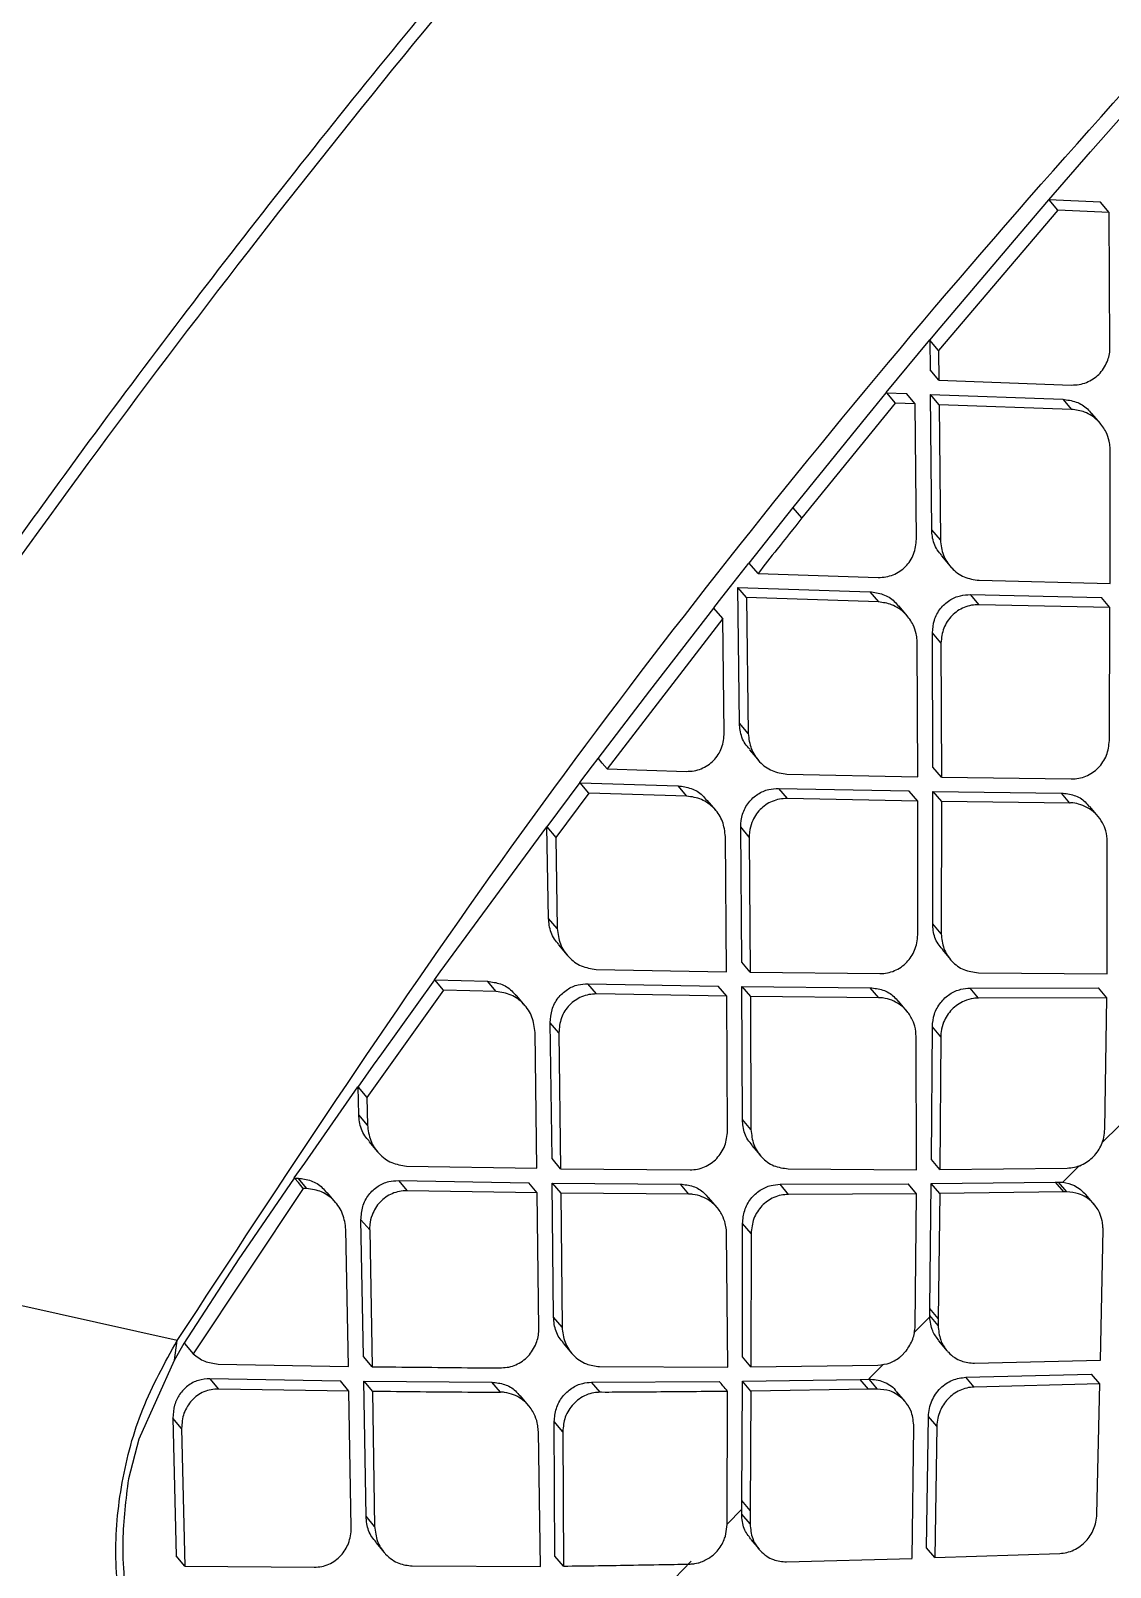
# Model space of a CAD drawing. Extents: x 0 to 84, y -21 to 126.
# Drawn here: x 8.492 to 9.907, y 65.278 to 67.292 of the extents above; entities that cross this region are included whole.
import ezdxf

# ---------------------------------------------------------------- set-up
doc = ezdxf.new("R2010")
doc.units = 0
doc.header["$MEASUREMENT"] = 0
doc.layers.add('1', color=4, linetype='Continuous')

# ---------------------------------------------------------------- blocks, each defined once
blk = doc.blocks.new('PRODIGY')
at = {"layer": '1', "color": 3, "linetype": 'Continuous', "lineweight": 25}
for p, q in [((9.881, 67.1333), (9.9246, 67.1827)), ((9.8264, 67.0705), (9.881, 67.1333)), ((9.7888, 67.0264), (9.8266, 67.0703)), ((9.8941, 67.0674), (9.8264, 67.0703)), ((9.8381, 67.0568), (9.8267, 67.0703)), ((9.9054, 67.0539), (9.8941, 67.0674)), ((9.8381, 67.0568), (9.6819, 66.8729)), ((9.9054, 67.0539), (9.8381, 67.0568)), ((9.9065, 66.8774), (9.9055, 67.0539)), ((9.684, 66.9026), (9.7888, 67.0264)), ((9.6132, 66.8177), (9.6704, 66.8867)), ((9.6705, 66.8867), (9.671, 66.8475)), ((9.6819, 66.8729), (9.6705, 66.8864)), ((9.6706, 66.8866), (9.684, 66.9026)), ((9.6819, 66.8729), (9.6824, 66.8341)), ((9.6824, 66.834), (9.671, 66.8475)), ((9.6824, 66.834), (9.8561, 66.8277)), ((9.5963, 66.7966), (9.6134, 66.8175)), ((9.6134, 66.8176), (9.6398, 66.8165)), ((9.6136, 66.8176), (9.625, 66.804)), ((9.6511, 66.803), (9.6398, 66.8165)), ((9.6714, 66.8153), (9.845, 66.8091)), ((9.673, 66.638), (9.6714, 66.8153)), ((9.6828, 66.8018), (9.6714, 66.8153)), ((9.845, 66.8091), (9.8563, 66.7957)), ((9.4914, 66.667), (9.5884, 66.7869)), ((9.625, 66.804), (9.5029, 66.6534)), ((9.5884, 66.7869), (9.5963, 66.7966)), ((9.6511, 66.803), (9.625, 66.804)), ((9.6529, 66.6256), (9.6512, 66.803)), ((9.6828, 66.8018), (9.6843, 66.6246)), ((9.8563, 66.7957), (9.6828, 66.8018)), ((9.8942, 66.7771), (9.883, 66.7904)), ((9.9067, 66.5677), (9.9068, 66.7428)), ((9.4336, 66.5942), (9.4914, 66.667)), ((9.5029, 66.6534), (9.4915, 66.6669)), ((9.6843, 66.6246), (9.673, 66.638)), ((9.6858, 66.6036), (9.6971, 66.5902)), ((9.4091, 66.5635), (9.4334, 66.5943)), ((9.4453, 66.5808), (9.4339, 66.5943)), ((9.3979, 66.5492), (9.4091, 66.5635)), ((9.4453, 66.5808), (9.6029, 66.5755)), ((9.735, 66.5717), (9.9067, 66.5677)), ((9.3873, 66.5356), (9.3979, 66.5492)), ((9.4187, 66.5625), (9.5919, 66.5567)), ((9.4211, 66.3843), (9.4187, 66.5625)), ((9.4301, 66.549), (9.4187, 66.5625)), ((9.4301, 66.549), (9.4324, 66.3709)), ((9.6032, 66.5433), (9.4301, 66.549)), ((9.5919, 66.5567), (9.6032, 66.5433)), ((9.7238, 66.553), (9.8955, 66.5492)), ((9.7351, 66.5397), (9.7238, 66.553)), ((9.9066, 66.5359), (9.8955, 66.5492)), ((9.3035, 66.4267), (9.3876, 66.5354)), ((9.399, 66.5218), (9.3876, 66.5353)), ((9.6412, 66.5247), (9.6299, 66.5381)), ((9.9066, 66.5359), (9.7351, 66.5397)), ((9.9058, 66.3616), (9.9066, 66.5359)), ((9.399, 66.5218), (9.2475, 66.3245)), ((9.4011, 66.3718), (9.399, 66.5218)), ((9.6744, 66.3269), (9.6739, 66.5029)), ((9.6851, 66.4896), (9.6739, 66.5029)), ((9.6546, 66.3142), (9.6539, 66.4903)), ((9.6851, 66.4896), (9.6856, 66.3137)), ((9.2359, 66.338), (9.3035, 66.4267)), ((9.4324, 66.3709), (9.4211, 66.3843)), ((9.434, 66.3497), (9.4453, 66.3363)), ((9.2119, 66.3068), (9.2282, 66.3284)), ((9.2282, 66.3284), (9.2356, 66.3381)), ((9.2475, 66.3245), (9.3514, 66.3213)), ((9.6856, 66.3137), (9.6744, 66.3269)), ((9.1688, 66.2487), (9.2121, 66.3065)), ((9.212, 66.3063), (9.3405, 66.3024)), ((9.2235, 66.2928), (9.2121, 66.3063)), ((9.3518, 66.2889), (9.3405, 66.3023)), ((9.4832, 66.3178), (9.6546, 66.3142)), ((9.6856, 66.3137), (9.8559, 66.3114)), ((9.2235, 66.2928), (9.1801, 66.2348)), ((9.3518, 66.2889), (9.2235, 66.2928)), ((9.3898, 66.2703), (9.3785, 66.2837)), ((9.4722, 66.299), (9.6434, 66.2956)), ((9.4722, 66.299), (9.4835, 66.2856)), ((9.6546, 66.2823), (9.4835, 66.2856)), ((9.6546, 66.2823), (9.6435, 66.2955)), ((9.6547, 66.107), (9.6547, 66.2823)), ((9.6743, 66.1216), (9.6745, 66.295)), ((9.6745, 66.2951), (9.843, 66.2929)), ((9.6745, 66.295), (9.6856, 66.2818)), ((9.6856, 66.2818), (9.6854, 66.1084)), ((9.8541, 66.2798), (9.6856, 66.2818)), ((9.8541, 66.2798), (9.843, 66.2929)), ((9.8911, 66.2622), (9.8801, 66.2753)), ((9.0289, 66.0586), (9.1685, 66.2488)), ((9.1708, 66.1286), (9.1686, 66.2487)), ((9.1687, 66.2484), (9.1801, 66.2348)), ((9.424, 66.0714), (9.4226, 66.2484)), ((9.4339, 66.235), (9.4226, 66.2484)), ((9.1801, 66.2348), (9.1822, 66.1152)), ((9.4042, 66.0586), (9.4027, 66.2357)), ((9.4339, 66.235), (9.4352, 66.0581)), ((9.9029, 66.0557), (9.9031, 66.2292)), ((9.1822, 66.1152), (9.1708, 66.1286)), ((9.6854, 66.1084), (9.6743, 66.1216)), ((9.1838, 66.0939), (9.1952, 66.0804)), ((9.6865, 66.0879), (9.6976, 66.0747)), ((9.2331, 66.0618), (9.4042, 66.0586)), ((9.4352, 66.0581), (9.424, 66.0714)), ((8.9521, 65.951), (9.0216, 66.048)), ((9.0214, 66.0482), (9.0289, 66.0586)), ((9.0215, 66.0481), (9.0907, 66.0461)), ((9.0332, 66.0346), (9.0218, 66.0481)), ((9.1021, 66.0326), (9.0907, 66.0461)), ((9.2223, 66.0429), (9.3932, 66.0398)), ((9.2336, 66.0295), (9.2223, 66.0429)), ((9.4045, 66.0265), (9.3932, 66.0398)), ((9.4242, 66.0394), (9.5923, 66.0377)), ((9.4249, 65.8649), (9.4242, 66.0394)), ((9.4242, 66.0393), (9.4354, 66.0261)), ((9.4352, 66.0581), (9.6051, 66.0563)), ((9.7341, 66.0573), (9.9028, 66.0557)), ((9.0332, 66.0346), (8.9326, 65.8937)), ((9.1021, 66.0326), (9.0332, 66.0346)), ((9.1401, 66.0139), (9.1288, 66.0274)), ((9.4045, 66.0265), (9.2336, 66.0295)), ((9.4054, 65.8501), (9.4045, 66.0265)), ((9.4354, 66.0261), (9.4361, 65.8517)), ((9.6035, 66.0245), (9.4354, 66.0261)), ((9.6035, 66.0245), (9.5924, 66.0377)), ((9.6405, 66.007), (9.6294, 66.0201)), ((9.7233, 66.0371), (9.8914, 66.0374)), ((9.7343, 66.024), (9.7233, 66.0371)), ((9.9024, 66.0243), (9.7343, 66.024)), ((9.9024, 66.0243), (9.8914, 66.0374)), ((9.8998, 65.8521), (9.9024, 66.0243)), ((9.1556, 65.801), (9.1531, 65.9792)), ((9.1753, 65.8139), (9.1729, 65.992)), ((9.1843, 65.9785), (9.173, 65.9919)), ((9.1843, 65.9785), (9.1865, 65.8005)), ((9.6726, 65.8125), (9.6738, 65.9864)), ((9.6849, 65.9733), (9.6738, 65.9864)), ((9.6532, 65.7992), (9.6526, 65.9738)), ((9.6849, 65.9733), (9.6836, 65.7994)), ((8.9414, 65.936), (8.9521, 65.951)), ((8.9213, 65.9075), (8.9414, 65.936)), ((8.8511, 65.8079), (8.921, 65.9077)), ((8.922, 65.8713), (8.9212, 65.9076)), ((8.9212, 65.9073), (8.9326, 65.8937)), ((8.9326, 65.8937), (8.9334, 65.8577)), ((8.9334, 65.8577), (8.922, 65.8712)), ((9.4361, 65.8517), (9.4249, 65.8649)), ((9.9195, 65.8577), (9.8961, 65.8342)), ((8.9352, 65.8363), (8.9466, 65.8227)), ((9.4372, 65.831), (9.4484, 65.8178)), ((8.8375, 65.7884), (8.8511, 65.8079)), ((8.9846, 65.804), (9.1556, 65.801)), ((9.1865, 65.8005), (9.1753, 65.8139)), ((9.1865, 65.8005), (9.3562, 65.799)), ((9.4849, 65.8003), (9.6532, 65.7992)), ((9.6836, 65.7994), (9.6726, 65.8125)), ((9.6836, 65.7994), (9.8504, 65.8013)), ((9.8666, 65.8046), (9.8449, 65.7827)), ((8.7738, 65.6952), (8.8379, 65.7883)), ((8.8538, 65.7746), (8.8424, 65.7881)), ((8.9739, 65.7849), (9.1447, 65.782)), ((8.9739, 65.7849), (8.9853, 65.7715)), ((9.156, 65.7687), (9.1447, 65.782)), ((9.1756, 65.7816), (9.3436, 65.7802)), ((9.1774, 65.606), (9.1756, 65.7816)), ((9.1757, 65.7816), (9.1869, 65.7683)), ((9.3547, 65.767), (9.3436, 65.7802)), ((9.4742, 65.78), (9.642, 65.7807)), ((9.4853, 65.7668), (9.4742, 65.78)), ((9.6706, 65.6173), (9.6723, 65.781)), ((9.6723, 65.781), (9.8346, 65.7829)), ((9.6834, 65.7679), (9.6723, 65.781)), ((9.8346, 65.783), (9.839, 65.783)), ((9.8346, 65.7829), (9.8455, 65.77)), ((9.839, 65.783), (9.8449, 65.7827)), ((9.8499, 65.7701), (9.839, 65.783)), ((8.8493, 65.7747), (8.7048, 65.5579)), ((8.8919, 65.7558), (8.8805, 65.7692)), ((9.156, 65.7687), (8.9853, 65.7715)), ((9.1579, 65.5911), (9.156, 65.7687)), ((9.1869, 65.7683), (9.1885, 65.5927)), ((9.3547, 65.767), (9.1869, 65.7683)), ((9.3918, 65.7495), (9.3806, 65.7626)), ((9.653, 65.7677), (9.4853, 65.7668)), ((9.6513, 65.5944), (9.653, 65.7677)), ((9.6834, 65.7679), (9.6815, 65.6043)), ((9.8455, 65.77), (9.6833, 65.7679)), ((9.886, 65.7536), (9.8751, 65.7665)), ((8.9086, 65.5414), (8.9051, 65.7208)), ((8.9282, 65.5544), (8.9249, 65.7336)), ((8.9363, 65.7202), (8.9249, 65.7336)), ((8.9363, 65.7202), (8.9395, 65.541)), ((9.4249, 65.5538), (9.4251, 65.7288)), ((9.4362, 65.7156), (9.4251, 65.7288)), ((9.8941, 65.5495), (9.8975, 65.7208)), ((9.4056, 65.5404), (9.4041, 65.7161)), ((9.4362, 65.7156), (9.4359, 65.5407)), ((8.6933, 65.5715), (8.7652, 65.6825)), ((8.7652, 65.6825), (8.7738, 65.6952)), ((9.6704, 65.6079), (9.6706, 65.6173)), ((9.6815, 65.6043), (9.6706, 65.6173)), ((9.1885, 65.5927), (9.1773, 65.606)), ((9.6705, 65.6064), (9.6496, 65.5852)), ((9.6704, 65.6064), (9.6704, 65.6079)), ((9.6814, 65.5949), (9.6705, 65.6079)), ((8.6804, 65.5496), (8.684, 65.5752)), ((8.6804, 65.5496), (8.6931, 65.5716)), ((8.6934, 65.5714), (8.7048, 65.5579)), ((9.1898, 65.5719), (9.201, 65.5586)), ((9.6328, 65.5548), (9.6392, 65.5613)), ((9.682, 65.5749), (9.693, 65.5619)), ((8.634, 65.4464), (8.6804, 65.5496)), ((8.7376, 65.5445), (8.9086, 65.5414)), ((8.9395, 65.541), (8.9282, 65.5544)), ((9.2376, 65.5411), (9.4056, 65.5404)), ((9.4359, 65.5407), (9.4249, 65.5538)), ((9.4359, 65.5407), (9.6023, 65.543)), ((9.6097, 65.5445), (9.5905, 65.5249)), ((9.729, 65.5455), (9.8941, 65.5495)), ((8.8979, 65.5222), (8.727, 65.5252)), ((8.7384, 65.5117), (8.7271, 65.5252)), ((8.9092, 65.5089), (8.8979, 65.5223)), ((8.9288, 65.5219), (9.0966, 65.5206)), ((8.9316, 65.345), (8.9288, 65.5219)), ((8.9288, 65.5219), (8.9401, 65.5085)), ((9.1078, 65.5074), (9.0966, 65.5206)), ((9.2271, 65.5206), (9.3945, 65.5217)), ((9.2382, 65.5074), (9.2271, 65.5206)), ((9.424, 65.3654), (9.4248, 65.5221)), ((9.4248, 65.5221), (9.5792, 65.5244)), ((9.4358, 65.509), (9.4248, 65.5221)), ((9.5792, 65.5244), (9.5905, 65.5246)), ((9.5902, 65.5114), (9.5792, 65.5244)), ((9.602, 65.5116), (9.591, 65.5246)), ((9.7177, 65.5272), (9.8825, 65.5313)), ((9.7286, 65.5143), (9.7177, 65.5272)), ((9.8934, 65.5184), (9.7286, 65.5143)), ((9.8934, 65.5184), (9.8825, 65.5313)), ((9.8895, 65.3477), (9.8934, 65.5185)), ((8.9092, 65.5089), (8.7384, 65.5117)), ((8.9122, 65.3301), (8.9092, 65.5089)), ((8.9401, 65.5085), (8.9428, 65.3317)), ((9.1449, 65.4898), (9.1337, 65.503)), ((9.4048, 65.3342), (9.4055, 65.5086)), ((9.4358, 65.509), (9.435, 65.3524)), ((9.5902, 65.5114), (9.4358, 65.509)), ((9.6381, 65.4952), (9.6271, 65.5081)), ((9.6661, 65.3036), (9.6687, 65.4758)), ((9.6796, 65.4629), (9.6687, 65.4758)), ((8.6783, 65.4736), (8.6828, 65.293)), ((8.6897, 65.46), (8.6783, 65.4736)), ((8.6897, 65.46), (8.6941, 65.2795)), ((9.16, 65.2792), (9.1574, 65.4562)), ((9.1792, 65.2927), (9.1783, 65.469)), ((9.1895, 65.4558), (9.1783, 65.469)), ((9.1895, 65.4558), (9.1902, 65.2796)), ((9.6472, 65.2898), (9.6497, 65.4622)), ((9.6796, 65.4629), (9.677, 65.2907)), ((8.6206, 65.3945), (8.634, 65.4464)), ((9.424, 65.3542), (9.4048, 65.3345)), ((9.4239, 65.3543), (9.424, 65.3654)), ((9.435, 65.3524), (9.424, 65.3654)), ((8.9428, 65.3317), (8.9315, 65.345)), ((9.4026, 65.319), (9.4048, 65.3342)), ((9.4349, 65.3348), (9.4239, 65.3478)), ((9.4357, 65.3146), (9.4466, 65.3016)), ((8.9443, 65.3107), (8.9555, 65.2974)), ((9.677, 65.2907), (9.6661, 65.3036)), ((9.677, 65.2907), (9.8407, 65.2962)), ((8.6941, 65.2795), (8.6828, 65.293)), ((8.6941, 65.2795), (8.8637, 65.2781)), ((8.9921, 65.2798), (9.16, 65.2792)), ((9.1902, 65.2796), (9.1791, 65.2927)), ((9.3578, 65.286), (9.336, 65.2635)), ((9.4827, 65.2852), (9.6472, 65.2897))]:
    blk.add_line(p, q, dxfattribs=at)
at = {"layer": '1', "color": 3, "linetype": 'Continuous', "lineweight": 25, "flags": 128}
for points in [[(9.2475, 66.3245), (9.2411, 66.3321), (9.2361, 66.338)], [(8.8493, 65.7747), (8.8429, 65.7823), (8.8379, 65.7883)], [(9.653, 65.7677), (9.6468, 65.775), (9.642, 65.7807)], [(8.684, 65.5752), (8.423, 65.6333), (8.2542, 65.6709), (8.0853, 65.7085), (7.9164, 65.7461)], [(9.435, 65.3524), (9.4349, 65.3426), (9.4349, 65.3348)]]:
    blk.add_lwpolyline(points, dxfattribs=at)
at = {"layer": '1', "color": 3, "linetype": 'Continuous', "lineweight": 25}
for points, knots in [([(12.6114, 71.7194), (12.532, 71.6749), (12.3846, 71.5923), (12.1829, 71.4732), (12.0152, 71.3717), (11.879, 71.2871), (11.6569, 71.1468), (11.2257, 70.8633), (10.6189, 70.4274), (9.9528, 69.8955), (9.3686, 69.3815), (8.8371, 68.871), (8.3554, 68.3694), (7.9804, 67.9458), (7.7026, 67.6129), (7.5189, 67.3848), (7.3781, 67.2038), (7.2699, 67.0614), (7.1807, 66.9419), (7.0721, 66.7935), (6.9451, 66.6155), (6.8, 66.4069), (6.6999, 66.2559), (6.6465, 66.1754)], [0, 0, 0, 0, 0.033203, 0.061622, 0.085458, 0.10469, 0.120114, 0.181266, 0.292931, 0.392551, 0.492182, 0.576755, 0.661373, 0.745916, 0.78311, 0.81961, 0.852831, 0.866767, 0.884898, 0.907264, 0.933869, 0.964716, 1, 1, 1, 1]), ([(6.7131, 66.1272), (6.8663, 66.353), (7.1723, 66.804), (7.6724, 67.4508), (8.201, 68.0742), (8.7599, 68.6716), (9.3135, 69.2106), (9.855, 69.6952), (10.3799, 70.1293), (10.9222, 70.5429), (11.4818, 70.9341), (12.0558, 71.3048), (12.4511, 71.5312), (12.6488, 71.6444)], [0, 0, 0, 0, 0.100069, 0.199912, 0.299747, 0.399786, 0.499826, 0.583023, 0.66622, 0.749552, 0.833045, 0.916506, 1, 1, 1, 1]), ([(7.3347, 65.8858), (7.4677, 66.1007), (7.7338, 66.5307), (8.1731, 67.1494), (8.643, 67.743), (9.145, 68.3063), (9.6773, 68.8378), (10.2429, 69.334), (10.8394, 69.7966), (11.4638, 70.2248), (12.1102, 70.6219), (12.5576, 70.8571), (12.7814, 70.9748)], [0, 0, 0, 0, 0.100262, 0.200594, 0.300842, 0.400493, 0.499762, 0.599107, 0.699009, 0.799378, 0.89967, 1, 1, 1, 1]), ([(7.9017, 65.7551), (7.9103, 65.769), (7.9327, 65.8051), (7.9734, 65.8711), (8.0208, 65.9476), (8.0676, 66.0225), (8.108, 66.0862), (8.147, 66.1462), (8.1867, 66.2066), (8.2594, 66.3157), (8.3648, 66.47), (8.5411, 66.7186), (8.762, 67.0135), (9.0484, 67.3703), (9.3638, 67.7356), (9.7114, 68.1047), (10.1056, 68.4878), (10.5546, 68.8821), (11.0629, 69.2814), (11.5347, 69.6133), (11.9594, 69.8864), (12.2332, 70.0504), (12.4138, 70.1537), (12.4983, 70.2013), (12.5835, 70.2483), (12.6665, 70.2935), (12.7519, 70.3391), (12.8362, 70.3828), (12.8948, 70.4132), (12.9219, 70.4272)], [0, 0, 0, 0, 0.0070154, 0.0183633, 0.0334229, 0.0458502, 0.0564362, 0.0659719, 0.0767348, 0.0876127, 0.1225496, 0.1573381, 0.2190684, 0.2814673, 0.3546836, 0.4272194, 0.5001153, 0.5918224, 0.6850474, 0.7791456, 0.8408839, 0.9031276, 0.9169639, 0.9307217, 0.945004, 0.9589917, 0.971501, 0.9868277, 1, 1, 1, 1]), ([(7.9164, 65.7461), (8.0394, 65.9433), (8.2852, 66.3374), (8.6932, 66.9027), (9.128, 67.4459), (9.591, 67.9625), (10.0829, 68.4482), (10.6026, 68.9028), (11.1499, 69.3269), (11.7222, 69.7203), (12.3146, 70.0864), (12.7249, 70.3035), (12.93, 70.412)], [0, 0, 0, 0, 0.100345, 0.20059, 0.300906, 0.400755, 0.500092, 0.599381, 0.699069, 0.799349, 0.899659, 1, 1, 1, 1]), ([(8.684, 65.5752), (8.8226, 65.7863), (9.0999, 66.2086), (9.5651, 66.8073), (10.0648, 67.377), (10.6018, 67.9117), (11.1739, 68.4082), (11.7778, 68.8647), (12.4078, 69.2848), (12.8484, 69.5306), (13.0687, 69.6535)], [0, 0, 0, 0, 0.125001, 0.250001, 0.375003, 0.499997, 0.624991, 0.749994, 0.874996, 1, 1, 1, 1]), ([(7.4412, 67.2837), (7.4652, 67.3165), (7.6089, 67.5123), (7.9571, 67.9407), (8.494, 68.5654), (8.9279, 69.0103), (9.146, 69.2338)], [0, 0, 0, 0, 0.047093, 0.281109, 0.638775, 1, 1, 1, 1]), ([(9.8561, 66.8277), (9.8595, 66.8278), (9.8662, 66.828), (9.8758, 66.8308), (9.8846, 66.8353), (9.8922, 66.8415), (9.8985, 66.8491), (9.9042, 66.8603), (9.9069, 66.87), (9.9065, 66.8767), (9.9065, 66.8774)], [0, 0, 0, 0, 0.129844, 0.255679, 0.378284, 0.498407, 0.621784, 0.748453, 0.972365, 1, 1, 1, 1]), ([(9.845, 66.8091), (9.8508, 66.8082), (9.8625, 66.8065), (9.8756, 66.799), (9.8807, 66.7921), (9.8824, 66.7899)], [0, 0, 0, 0, 0.403012, 0.805128, 1, 1, 1, 1]), ([(9.9068, 66.7428), (9.9069, 66.7432), (9.9069, 66.7443), (9.9067, 66.7481), (9.9056, 66.7556), (9.9015, 66.7674), (9.8936, 66.7788), (9.8834, 66.7872), (9.8716, 66.7936), (9.8621, 66.7949), (9.8563, 66.7957)], [0, 0, 0, 0, 0.014131, 0.042056, 0.139683, 0.293011, 0.501843, 0.652142, 0.785322, 1, 1, 1, 1]), ([(9.5029, 66.6534), (9.492, 66.6397), (9.4727, 66.6156), (9.4536, 66.5914), (9.4453, 66.5808)], [0, 0, 0, 0, 0.564909, 1, 1, 1, 1]), ([(9.6029, 66.5755), (9.6063, 66.5756), (9.6129, 66.5758), (9.6226, 66.5787), (9.6313, 66.5832), (9.6388, 66.5894), (9.645, 66.5971), (9.6513, 66.609), (9.6523, 66.619), (9.6529, 66.6256)], [0, 0, 0, 0, 0.129438, 0.255136, 0.377856, 0.498525, 0.62132, 0.747471, 1, 1, 1, 1]), ([(9.6864, 66.6041), (9.6842, 66.6065), (9.6778, 66.6135), (9.6738, 66.6259), (9.6732, 66.6351), (9.673, 66.638)], [0, 0, 0, 0, 0.258181, 0.769412, 1, 1, 1, 1]), ([(9.6843, 66.6246), (9.6851, 66.6178), (9.6867, 66.6046), (9.6944, 66.593), (9.7035, 66.5833), (9.7148, 66.5746), (9.7283, 66.5727), (9.735, 66.5717)], [0, 0, 0, 0, 0.249828, 0.487159, 0.502146, 0.753312, 1, 1, 1, 1]), ([(9.5919, 66.5567), (9.5977, 66.5559), (9.6093, 66.5542), (9.6224, 66.5467), (9.6276, 66.5398), (9.6293, 66.5376)], [0, 0, 0, 0, 0.401523, 0.80214, 1, 1, 1, 1]), ([(9.6539, 66.4903), (9.6539, 66.4905), (9.6539, 66.4908), (9.6539, 66.4919), (9.6537, 66.4956), (9.6526, 66.5031), (9.6485, 66.5149), (9.6406, 66.5264), (9.6304, 66.5348), (9.6186, 66.5413), (9.6091, 66.5425), (9.6032, 66.5433)], [0, 0, 0, 0, 0.005011, 0.013497, 0.041013, 0.138407, 0.292175, 0.502143, 0.651068, 0.783747, 1, 1, 1, 1]), ([(9.6739, 66.5029), (9.6743, 66.5085), (9.6753, 66.5198), (9.6836, 66.5349), (9.6959, 66.5461), (9.7099, 66.5523), (9.7194, 66.5528), (9.7238, 66.5531)], [0, 0, 0, 0, 0.215241, 0.430983, 0.635005, 0.83047, 1, 1, 1, 1]), ([(9.7351, 66.5397), (9.7317, 66.5396), (9.7251, 66.5394), (9.7155, 66.5364), (9.7068, 66.5319), (9.6993, 66.5256), (9.6931, 66.518), (9.6868, 66.5061), (9.6858, 66.4962), (9.6851, 66.4896)], [0, 0, 0, 0, 0.129967, 0.255951, 0.378593, 0.498663, 0.621257, 0.747615, 1, 1, 1, 1]), ([(9.4346, 66.3502), (9.4325, 66.3525), (9.426, 66.3595), (9.4219, 66.3719), (9.4213, 66.3813), (9.4211, 66.3843)], [0, 0, 0, 0, 0.253167, 0.764835, 1, 1, 1, 1]), ([(9.3514, 66.3213), (9.3548, 66.3214), (9.3614, 66.3216), (9.371, 66.3245), (9.3797, 66.3291), (9.3872, 66.3354), (9.3933, 66.3431), (9.3996, 66.3551), (9.4005, 66.3651), (9.4011, 66.3718)], [0, 0, 0, 0, 0.129004, 0.254464, 0.377222, 0.498191, 0.620824, 0.747198, 1, 1, 1, 1]), ([(9.4324, 66.3709), (9.4333, 66.364), (9.435, 66.3503), (9.4466, 66.3332), (9.463, 66.3207), (9.4765, 66.3187), (9.4832, 66.3178)], [0, 0, 0, 0, 0.25014, 0.502346, 0.75354, 1, 1, 1, 1]), ([(9.8559, 66.3114), (9.8592, 66.3115), (9.8657, 66.3118), (9.8751, 66.3148), (9.8838, 66.3194), (9.8914, 66.3257), (9.8976, 66.3335), (9.904, 66.3452), (9.9051, 66.3551), (9.9058, 66.3616)], [0, 0, 0, 0, 0.127649, 0.250619, 0.374839, 0.499035, 0.621906, 0.748226, 1, 1, 1, 1]), ([(9.3405, 66.3024), (9.3463, 66.3015), (9.3579, 66.2999), (9.3709, 66.2924), (9.3762, 66.2855), (9.3779, 66.2832)], [0, 0, 0, 0, 0.399832, 0.798702, 1, 1, 1, 1]), ([(9.4027, 66.2357), (9.4018, 66.2426), (9.4002, 66.2558), (9.3925, 66.2674), (9.3834, 66.2773), (9.372, 66.2859), (9.3585, 66.2879), (9.3518, 66.2889)], [0, 0, 0, 0, 0.249989, 0.486616, 0.502379, 0.753501, 1, 1, 1, 1]), ([(9.4226, 66.2484), (9.423, 66.2541), (9.4239, 66.2654), (9.4322, 66.2808), (9.4445, 66.292), (9.4585, 66.2982), (9.4679, 66.2988), (9.4722, 66.299)], [0, 0, 0, 0, 0.216549, 0.433638, 0.638247, 0.833398, 1, 1, 1, 1]), ([(9.4835, 66.2856), (9.4801, 66.2855), (9.4735, 66.2852), (9.4639, 66.2823), (9.4553, 66.2776), (9.4478, 66.2713), (9.4416, 66.2636), (9.4367, 66.2536), (9.4339, 66.2439), (9.4339, 66.2373), (9.4338, 66.235)], [0, 0, 0, 0, 0.129308, 0.254899, 0.377436, 0.497695, 0.620734, 0.748006, 0.913641, 1, 1, 1, 1]), ([(9.843, 66.2929), (9.8486, 66.2922), (9.8599, 66.2909), (9.8727, 66.2838), (9.8778, 66.2771), (9.8795, 66.2749)], [0, 0, 0, 0, 0.398903, 0.797062, 1, 1, 1, 1]), ([(9.9031, 66.2292), (9.9027, 66.234), (9.902, 66.2426), (9.8969, 66.2547), (9.889, 66.2656), (9.8779, 66.2741), (9.8662, 66.2785), (9.8582, 66.2802), (9.8545, 66.2798), (9.8541, 66.2798)], [0, 0, 0, 0, 0.180994, 0.32371, 0.500996, 0.702641, 0.852911, 0.981995, 1, 1, 1, 1]), ([(9.1844, 66.0944), (9.1823, 66.0967), (9.1759, 66.1037), (9.1717, 66.1161), (9.171, 66.1256), (9.1708, 66.1286)], [0, 0, 0, 0, 0.248179, 0.760533, 1, 1, 1, 1]), ([(9.687, 66.0884), (9.685, 66.0906), (9.6789, 66.0973), (9.675, 66.1094), (9.6745, 66.1186), (9.6743, 66.1216)], [0, 0, 0, 0, 0.253656, 0.753952, 1, 1, 1, 1]), ([(9.1822, 66.1152), (9.183, 66.1083), (9.1848, 66.0945), (9.1965, 66.0773), (9.2129, 66.0648), (9.2265, 66.0628), (9.2331, 66.0618)], [0, 0, 0, 0, 0.250399, 0.502677, 0.753833, 1, 1, 1, 1]), ([(9.6051, 66.0563), (9.6084, 66.0564), (9.6148, 66.0568), (9.6243, 66.0598), (9.6329, 66.0645), (9.6428, 66.0728), (9.65, 66.084), (9.654, 66.0966), (9.6544, 66.1035), (9.6547, 66.107)], [0, 0, 0, 0, 0.126104, 0.250864, 0.374949, 0.498823, 0.735652, 0.864335, 1, 1, 1, 1]), ([(9.6854, 66.1084), (9.6861, 66.1018), (9.6876, 66.0885), (9.6986, 66.0719), (9.7145, 66.0599), (9.7276, 66.0582), (9.7341, 66.0573)], [0, 0, 0, 0, 0.250183, 0.501832, 0.752785, 1, 1, 1, 1]), ([(9.0907, 66.0461), (9.0965, 66.0453), (9.108, 66.0437), (9.1211, 66.0362), (9.1264, 66.0292), (9.1282, 66.0269)], [0, 0, 0, 0, 0.398438, 0.795917, 1, 1, 1, 1]), ([(9.1729, 65.992), (9.1734, 65.9977), (9.1742, 66.0091), (9.1825, 66.0246), (9.1947, 66.0359), (9.2086, 66.0422), (9.218, 66.0427), (9.2223, 66.0429)], [0, 0, 0, 0, 0.217796, 0.436144, 0.641237, 0.835853, 1, 1, 1, 1]), ([(9.1531, 65.9792), (9.1523, 65.9861), (9.1505, 65.9998), (9.1388, 66.0171), (9.1223, 66.0296), (9.1088, 66.0316), (9.1021, 66.0326)], [0, 0, 0, 0, 0.25031, 0.502579, 0.753729, 1, 1, 1, 1]), ([(9.2336, 66.0295), (9.2302, 66.0294), (9.2236, 66.0291), (9.2141, 66.0261), (9.2054, 66.0214), (9.198, 66.0151), (9.1919, 66.0073), (9.1857, 65.9953), (9.1848, 65.9852), (9.1843, 65.9785)], [0, 0, 0, 0, 0.129028, 0.254516, 0.377207, 0.497955, 0.6203, 0.747039, 1, 1, 1, 1]), ([(9.5923, 66.0377), (9.598, 66.037), (9.6092, 66.0357), (9.622, 66.0286), (9.6271, 66.0219), (9.6288, 66.0196)], [0, 0, 0, 0, 0.397377, 0.793992, 1, 1, 1, 1]), ([(9.6526, 65.9738), (9.6523, 65.9783), (9.6516, 65.9867), (9.6466, 65.9989), (9.6396, 66.0088), (9.6304, 66.0165), (9.6205, 66.0218), (9.6117, 66.024), (9.6057, 66.0247), (9.604, 66.0245), (9.6035, 66.0245)], [0, 0, 0, 0, 0.170055, 0.315582, 0.501182, 0.634487, 0.776721, 0.933388, 0.977859, 1, 1, 1, 1]), ([(9.6738, 65.9864), (9.6743, 65.992), (9.6754, 66.0033), (9.6839, 66.0186), (9.6962, 66.0299), (9.7101, 66.0362), (9.7192, 66.0369), (9.7233, 66.0371)], [0, 0, 0, 0, 0.217349, 0.435102, 0.642887, 0.842497, 1, 1, 1, 1]), ([(9.7343, 66.024), (9.7322, 66.024), (9.7257, 66.0239), (9.7164, 66.0209), (9.7067, 66.0157), (9.6991, 66.0093), (9.6929, 66.0015), (9.6879, 65.9917), (9.6851, 65.9821), (9.6849, 65.9755), (9.6849, 65.9733)], [0, 0, 0, 0, 0.083408, 0.249359, 0.373828, 0.498491, 0.621351, 0.748675, 0.913226, 1, 1, 1, 1]), ([(8.9358, 65.8368), (8.9337, 65.839), (8.9273, 65.846), (8.923, 65.8586), (8.9222, 65.8682), (8.922, 65.8713)], [0, 0, 0, 0, 0.243934, 0.755814, 1, 1, 1, 1]), ([(8.9334, 65.8577), (8.9343, 65.8508), (8.9362, 65.8369), (8.9479, 65.8196), (8.9644, 65.807), (8.9779, 65.805), (8.9846, 65.804)], [0, 0, 0, 0, 0.25055, 0.503031, 0.753999, 1, 1, 1, 1]), ([(9.4378, 65.8315), (9.4358, 65.8337), (9.4296, 65.8404), (9.4257, 65.8525), (9.4251, 65.8618), (9.4249, 65.8649)], [0, 0, 0, 0, 0.24834, 0.748922, 1, 1, 1, 1]), ([(9.3562, 65.799), (9.3595, 65.7992), (9.366, 65.7995), (9.3754, 65.8026), (9.384, 65.8074), (9.3914, 65.8138), (9.3975, 65.8217), (9.4037, 65.8336), (9.4047, 65.8435), (9.4054, 65.8501)], [0, 0, 0, 0, 0.127449, 0.252536, 0.375945, 0.498475, 0.62101, 0.747769, 1, 1, 1, 1]), ([(9.4361, 65.8517), (9.4368, 65.845), (9.4383, 65.8316), (9.4494, 65.8149), (9.4653, 65.8029), (9.4784, 65.8012), (9.4849, 65.8003)], [0, 0, 0, 0, 0.250405, 0.502091, 0.753033, 1, 1, 1, 1]), ([(9.8504, 65.8013), (9.8536, 65.8015), (9.86, 65.802), (9.8693, 65.8051), (9.8779, 65.81), (9.8876, 65.8183), (9.8949, 65.8294), (9.899, 65.8419), (9.8996, 65.8487), (9.8998, 65.8521)], [0, 0, 0, 0, 0.125732, 0.25057, 0.375033, 0.499446, 0.735694, 0.864333, 1, 1, 1, 1]), ([(8.8379, 65.7883), (8.8387, 65.7882), (8.8402, 65.7882), (8.8417, 65.7881), (8.8424, 65.7881)], [0, 0, 0, 0, 0.560334, 1, 1, 1, 1]), ([(8.8424, 65.7881), (8.8482, 65.7873), (8.8597, 65.7857), (8.8728, 65.7781), (8.8781, 65.7711), (8.8799, 65.7688)], [0, 0, 0, 0, 0.397464, 0.793863, 1, 1, 1, 1]), ([(8.9249, 65.7336), (8.9253, 65.7394), (8.9261, 65.751), (8.9343, 65.7666), (8.9465, 65.778), (8.9604, 65.7842), (8.9697, 65.7847), (8.9739, 65.785)], [0, 0, 0, 0, 0.219014, 0.438613, 0.644005, 0.837943, 1, 1, 1, 1]), ([(9.3436, 65.7803), (9.3492, 65.7796), (9.3604, 65.7783), (9.3731, 65.7712), (9.3783, 65.7645), (9.3801, 65.7622)], [0, 0, 0, 0, 0.395683, 0.790639, 1, 1, 1, 1]), ([(9.4251, 65.7288), (9.4256, 65.7345), (9.4267, 65.7459), (9.4351, 65.7614), (9.4474, 65.7728), (9.4612, 65.779), (9.4703, 65.7797), (9.4742, 65.78)], [0, 0, 0, 0, 0.218676, 0.437824, 0.646285, 0.8456, 1, 1, 1, 1]), ([(9.8449, 65.7827), (9.8501, 65.7817), (9.8619, 65.7792), (9.8704, 65.7711), (9.8751, 65.7665)], [0, 0, 0, 0, 0.4446401, 1, 1, 1, 1]), ([(8.8538, 65.7746), (8.853, 65.7746), (8.8515, 65.7746), (8.85, 65.7747), (8.8493, 65.7747)], [0, 0, 0, 0, 0.559893, 1, 1, 1, 1]), ([(8.9051, 65.7208), (8.9042, 65.7277), (8.9024, 65.7416), (8.8906, 65.7589), (8.8741, 65.7715), (8.8605, 65.7736), (8.8538, 65.7746)], [0, 0, 0, 0, 0.250521, 0.502916, 0.753901, 1, 1, 1, 1]), ([(8.9853, 65.7715), (8.9819, 65.7714), (8.9753, 65.7711), (8.9658, 65.7681), (8.9572, 65.7633), (8.9497, 65.7569), (8.9436, 65.749), (8.9389, 65.739), (8.9362, 65.7292), (8.9362, 65.7225), (8.9362, 65.7202)], [0, 0, 0, 0, 0.128547, 0.253652, 0.376212, 0.497021, 0.619962, 0.74777, 0.910503, 1, 1, 1, 1]), ([(9.4041, 65.7161), (9.404, 65.7176), (9.4038, 65.7218), (9.4024, 65.7298), (9.3983, 65.7408), (9.3911, 65.7511), (9.3817, 65.759), (9.3717, 65.7643), (9.3626, 65.7666), (9.3565, 65.7673), (9.3549, 65.767), (9.3547, 65.767)], [0, 0, 0, 0, 0.05476, 0.156654, 0.305611, 0.501467, 0.634049, 0.776829, 0.933341, 0.991582, 1, 1, 1, 1]), ([(9.4853, 65.7668), (9.482, 65.7666), (9.4755, 65.7662), (9.4661, 65.7631), (9.4576, 65.7583), (9.4502, 65.7519), (9.4441, 65.7441), (9.4379, 65.7322), (9.4369, 65.7222), (9.4362, 65.7156)], [0, 0, 0, 0, 0.12805, 0.253449, 0.376767, 0.49869, 0.620971, 0.747995, 1, 1, 1, 1]), ([(9.8499, 65.7701), (9.8491, 65.77), (9.8476, 65.77), (9.8462, 65.77), (9.8455, 65.77)], [0, 0, 0, 0, 0.5598448, 1, 1, 1, 1]), ([(9.8975, 65.7208), (9.8975, 65.7212), (9.8975, 65.7225), (9.8973, 65.7264), (9.8963, 65.7336), (9.8927, 65.7446), (9.8854, 65.7554), (9.8756, 65.7632), (9.8641, 65.7689), (9.8553, 65.7696), (9.8499, 65.7701)], [0, 0, 0, 0, 0.017663, 0.048116, 0.147427, 0.297793, 0.498968, 0.65756, 0.793952, 1, 1, 1, 1]), ([(9.1904, 65.5724), (9.1884, 65.5746), (9.1823, 65.5812), (9.1782, 65.5934), (9.1776, 65.6028), (9.1773, 65.606)], [0, 0, 0, 0, 0.243049, 0.743897, 1, 1, 1, 1]), ([(9.6825, 65.5752), (9.6794, 65.5792), (9.6723, 65.5882), (9.6711, 65.5999), (9.6704, 65.6063)], [0, 0, 0, 0, 0.447067, 1, 1, 1, 1]), ([(9.6815, 65.6043), (9.6815, 65.6026), (9.6815, 65.5994), (9.6814, 65.5963), (9.6814, 65.5949)], [0, 0, 0, 0, 0.560148, 1, 1, 1, 1]), ([(9.1091, 65.5396), (9.1123, 65.5398), (9.1188, 65.5401), (9.1281, 65.5432), (9.1367, 65.5481), (9.1442, 65.5546), (9.1503, 65.5625), (9.1558, 65.5739), (9.1583, 65.5838), (9.1579, 65.5904), (9.1579, 65.5911)], [0, 0, 0, 0, 0.125758, 0.250226, 0.374116, 0.497845, 0.620776, 0.748626, 0.972775, 1, 1, 1, 1]), ([(9.1885, 65.5927), (9.1893, 65.586), (9.1909, 65.5726), (9.2005, 65.5581), (9.2108, 65.5493), (9.2223, 65.543), (9.2317, 65.5418), (9.2376, 65.5411)], [0, 0, 0, 0, 0.250293, 0.501644, 0.645039, 0.775927, 1, 1, 1, 1]), ([(9.6394, 65.5615), (9.6427, 65.5665), (9.6496, 65.5766), (9.6507, 65.5884), (9.6513, 65.5944)], [0, 0, 0, 0, 0.497243, 1, 1, 1, 1]), ([(9.6814, 65.5949), (9.682, 65.5884), (9.6832, 65.576), (9.6901, 65.565), (9.6968, 65.5577), (9.7026, 65.5529), (9.7139, 65.5469), (9.7232, 65.5461), (9.729, 65.5455)], [0, 0, 0, 0, 0.248397, 0.471479, 0.498592, 0.641531, 0.772805, 1, 1, 1, 1]), ([(8.6138, 65.1921), (8.6091, 65.2247), (8.5998, 65.2898), (8.6093, 65.3896), (8.6352, 65.487), (8.6677, 65.5458), (8.684, 65.5752)], [0, 0, 0, 0, 0.2500215, 0.5000283, 0.7500282, 1, 1, 1, 1]), ([(8.7048, 65.5579), (8.7097, 65.5541), (8.7194, 65.5468), (8.7316, 65.5453), (8.7376, 65.5445)], [0, 0, 0, 0, 0.50478, 1, 1, 1, 1]), ([(8.9395, 65.541), (8.9812, 65.5405), (9.0337, 65.54), (9.0891, 65.5394), (9.1037, 65.5395), (9.1078, 65.5395), (9.1089, 65.5396), (9.1091, 65.5396)], [0, 0, 0, 0, 0.736947, 0.92768, 0.978619, 0.99741, 1, 1, 1, 1]), ([(9.6023, 65.543), (9.6078, 65.5436), (9.6188, 65.5448), (9.6281, 65.5514), (9.6327, 65.5546)], [0, 0, 0, 0, 0.5052943, 1, 1, 1, 1]), ([(8.727, 65.5252), (8.7219, 65.5248), (8.7115, 65.5241), (8.6974, 65.5165), (8.6866, 65.505), (8.6794, 65.4902), (8.6787, 65.4793), (8.6783, 65.4736)], [0, 0, 0, 0, 0.197961, 0.396275, 0.588507, 0.782424, 1, 1, 1, 1]), ([(9.0966, 65.5206), (9.1022, 65.52), (9.1133, 65.5187), (9.1261, 65.5116), (9.1313, 65.5049), (9.1332, 65.5025)], [0, 0, 0, 0, 0.39401, 0.787164, 1, 1, 1, 1]), ([(9.1783, 65.469), (9.1788, 65.4747), (9.1798, 65.4863), (9.1882, 65.5019), (9.2005, 65.5134), (9.2142, 65.5197), (9.2232, 65.5203), (9.2271, 65.5206)], [0, 0, 0, 0, 0.220131, 0.440708, 0.649801, 0.848701, 1, 1, 1, 1]), ([(9.4055, 65.5086), (9.4035, 65.5111), (9.3998, 65.5154), (9.3961, 65.5198), (9.3945, 65.5217)], [0, 0, 0, 0, 0.560027, 1, 1, 1, 1]), ([(9.5905, 65.5246), (9.5938, 65.5245), (9.6004, 65.5243), (9.6125, 65.5204), (9.6224, 65.5151), (9.6262, 65.5087), (9.6267, 65.5078)], [0, 0, 0, 0, 0.232165, 0.464029, 0.926506, 1, 1, 1, 1]), ([(9.6687, 65.4758), (9.669, 65.4793), (9.6695, 65.4862), (9.6729, 65.4962), (9.6778, 65.5051), (9.6843, 65.5129), (9.6918, 65.519), (9.7027, 65.5252), (9.7117, 65.5264), (9.7177, 65.5272)], [0, 0, 0, 0, 0.136843, 0.269632, 0.398714, 0.524441, 0.647132, 0.767182, 1, 1, 1, 1]), ([(8.7384, 65.5117), (8.7351, 65.5116), (8.7285, 65.5113), (8.719, 65.5083), (8.7104, 65.5035), (8.703, 65.497), (8.697, 65.4891), (8.691, 65.4769), (8.6902, 65.4668), (8.6897, 65.46)], [0, 0, 0, 0, 0.128393, 0.253458, 0.376103, 0.497219, 0.619388, 0.746426, 1, 1, 1, 1]), ([(9.1078, 65.5074), (9.1077, 65.5074), (9.1074, 65.5073), (9.1063, 65.5073), (9.1027, 65.5072), (9.0887, 65.5072), (9.0339, 65.5075), (8.9817, 65.5081), (8.9401, 65.5085)], [0, 0, 0, 0, 0.001885, 0.005642, 0.01881, 0.067908, 0.257161, 1, 1, 1, 1]), ([(9.1574, 65.4562), (9.1573, 65.4566), (9.1573, 65.4577), (9.157, 65.4615), (9.1559, 65.4689), (9.1519, 65.4804), (9.1445, 65.4911), (9.1348, 65.4993), (9.1248, 65.5047), (9.1157, 65.507), (9.1096, 65.5077), (9.108, 65.5074), (9.1078, 65.5074)], [0, 0, 0, 0, 0.014196, 0.04228, 0.140107, 0.293282, 0.501571, 0.633635, 0.776927, 0.933472, 0.991592, 1, 1, 1, 1]), ([(9.2382, 65.5074), (9.2355, 65.5073), (9.2293, 65.5071), (9.22, 65.5041), (9.2109, 65.499), (9.2031, 65.4922), (9.1969, 65.4841), (9.1908, 65.4721), (9.19, 65.4623), (9.1895, 65.4558)], [0, 0, 0, 0, 0.105805, 0.238439, 0.373393, 0.498485, 0.627704, 0.75422, 1, 1, 1, 1]), ([(9.4055, 65.5086), (9.3745, 65.5083), (9.3256, 65.5078), (9.2705, 65.5076), (9.2459, 65.5073), (9.2389, 65.5074), (9.2382, 65.5074)], [0, 0, 0, 0, 0.557834, 0.876298, 0.987337, 1, 1, 1, 1]), ([(9.602, 65.5116), (9.5998, 65.5116), (9.5958, 65.5115), (9.5919, 65.5114), (9.5902, 65.5114)], [0, 0, 0, 0, 0.560115, 1, 1, 1, 1]), ([(9.6497, 65.4622), (9.649, 65.4687), (9.648, 65.48), (9.6416, 65.491), (9.6376, 65.4958), (9.6337, 65.4999), (9.6278, 65.5047), (9.6164, 65.5105), (9.6074, 65.5112), (9.602, 65.5116)], [0, 0, 0, 0, 0.24862, 0.428754, 0.491484, 0.498555, 0.654387, 0.789944, 1, 1, 1, 1]), ([(9.7286, 65.5143), (9.7253, 65.514), (9.7189, 65.5135), (9.7096, 65.5101), (9.7011, 65.5052), (9.6916, 65.4967), (9.6845, 65.4857), (9.6804, 65.4732), (9.6799, 65.4664), (9.6796, 65.4629)], [0, 0, 0, 0, 0.127686, 0.25356, 0.378075, 0.501742, 0.734203, 0.862943, 1, 1, 1, 1]), ([(8.6192, 65.2177), (8.6159, 65.2493), (8.6097, 65.3079), (8.6171, 65.3669), (8.6205, 65.394)], [0, 0, 0, 0, 0.540338, 1, 1, 1, 1]), ([(9.4239, 65.3478), (9.4239, 65.349), (9.4239, 65.3511), (9.4239, 65.3533), (9.4239, 65.3542)], [0, 0, 0, 0, 0.559776, 1, 1, 1, 1]), ([(8.9448, 65.3111), (8.9428, 65.3133), (8.9367, 65.3199), (8.9325, 65.3322), (8.9318, 65.3417), (8.9316, 65.345)], [0, 0, 0, 0, 0.238263, 0.73955, 1, 1, 1, 1]), ([(9.436, 65.3149), (9.4327, 65.3193), (9.4254, 65.3288), (9.4244, 65.3412), (9.4239, 65.3478)], [0, 0, 0, 0, 0.463401, 1, 1, 1, 1]), ([(9.4349, 65.3348), (9.4355, 65.3282), (9.4366, 65.3175), (9.4428, 65.3062), (9.4491, 65.2985), (9.4562, 65.2926), (9.4675, 65.2865), (9.4768, 65.2857), (9.4827, 65.2852)], [0, 0, 0, 0, 0.248316, 0.407158, 0.498904, 0.640823, 0.771684, 1, 1, 1, 1]), ([(9.8407, 65.2962), (9.8438, 65.2965), (9.8501, 65.2972), (9.8593, 65.3005), (9.8678, 65.3055), (9.8774, 65.314), (9.8845, 65.3251), (9.8887, 65.3375), (9.8893, 65.3443), (9.8895, 65.3477)], [0, 0, 0, 0, 0.126018, 0.251345, 0.376383, 0.50159, 0.734766, 0.863394, 1, 1, 1, 1]), ([(8.8637, 65.2781), (8.867, 65.2783), (8.8734, 65.2787), (8.8828, 65.2818), (8.8914, 65.2867), (8.901, 65.2953), (8.9079, 65.3066), (8.9117, 65.3194), (8.912, 65.3265), (8.9122, 65.3301)], [0, 0, 0, 0, 0.126572, 0.251202, 0.374701, 0.497889, 0.732709, 0.862234, 1, 1, 1, 1]), ([(8.9428, 65.3317), (8.9436, 65.3249), (8.9451, 65.3121), (8.9524, 65.3007), (8.9593, 65.293), (8.9653, 65.288), (8.9767, 65.2816), (8.9861, 65.2805), (8.9921, 65.2798)], [0, 0, 0, 0, 0.250412, 0.476416, 0.502118, 0.644883, 0.775474, 1, 1, 1, 1]), ([(9.369, 65.2844), (9.3736, 65.2863), (9.3812, 65.2896), (9.3923, 65.299), (9.3979, 65.3071), (9.4011, 65.3148), (9.4019, 65.317), (9.4026, 65.319)], [0, 0, 0, 0, 0.299693, 0.501084, 0.859621, 0.872437, 1, 1, 1, 1]), ([(9.1902, 65.2796), (9.2209, 65.28), (9.2693, 65.2807), (9.3238, 65.2817), (9.3486, 65.2821), (9.3555, 65.2823), (9.3563, 65.2823)], [0, 0, 0, 0, 0.552921, 0.873669, 0.986647, 1, 1, 1, 1]), ([(9.3563, 65.2823), (9.3584, 65.2825), (9.3619, 65.2827), (9.3662, 65.2836), (9.3682, 65.2842), (9.369, 65.2844)], [0, 0, 0, 0, 0.50107, 0.81637, 1, 1, 1, 1]), ([(9.905, 65.2315), (9.9053, 65.235), (9.9059, 65.2419), (9.9095, 65.2519), (9.9146, 65.2608), (9.9231, 65.2708), (9.9363, 65.2803), (9.9481, 65.2821), (9.9539, 65.283)], [0, 0, 0, 0, 0.138389, 0.272567, 0.402715, 0.529078, 0.770322, 1, 1, 1, 1])]:
    blk.add_open_spline(points, degree=3, knots=knots, dxfattribs=at)

msp = doc.modelspace()

# ---------------------------------------------------------------- block references
at = {"layer": '1'}
msp.add_blockref('PRODIGY', (0, 0), dxfattribs=at)

doc.saveas('drawing.dxf')
